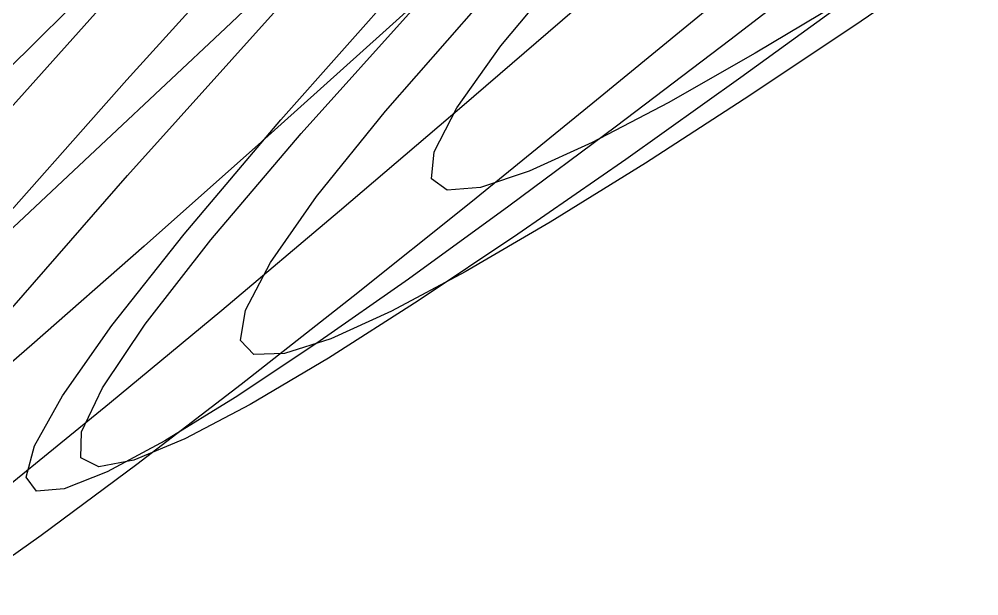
# Model space of a CAD drawing. Extents: x -607 to 1285, y -867 to 355.
# Drawn here: x 233 to 325.5, y -823.9 to -768.3 of the extents above; entities that cross this region are included whole.
import ezdxf

# ---------------------------------------------------------------- set-up
doc = ezdxf.new("R2010")
doc.units = 0
for name, color, linetype in [('0_6352', 7, 'CONTINUOUS'), ('0_6353', 7, 'CONTINUOUS'), ('0_6456', 7, 'CONTINUOUS'), ('0_6457', 7, 'CONTINUOUS'), ('0_6458', 7, 'CONTINUOUS'), ('0_6560', 7, 'CONTINUOUS'), ('0_6561', 7, 'CONTINUOUS'), ('0_6562', 7, 'CONTINUOUS'), ('0_6563', 7, 'CONTINUOUS'), ('0_6564', 7, 'CONTINUOUS'), ('0_6580', 7, 'CONTINUOUS'), ('0_6663', 7, 'CONTINUOUS'), ('0_6664', 7, 'CONTINUOUS'), ('0_6665', 7, 'CONTINUOUS'), ('0_6666', 7, 'CONTINUOUS'), ('0_6667', 7, 'CONTINUOUS'), ('0_6681', 7, 'CONTINUOUS'), ('0_6682', 7, 'CONTINUOUS'), ('0_6766', 7, 'CONTINUOUS'), ('0_6767', 7, 'CONTINUOUS'), ('0_6768', 7, 'CONTINUOUS'), ('0_6769', 7, 'CONTINUOUS'), ('0_6770', 7, 'CONTINUOUS'), ('0_6771', 7, 'CONTINUOUS'), ('0_6772', 7, 'CONTINUOUS'), ('0_6783', 7, 'CONTINUOUS'), ('0_6784', 7, 'CONTINUOUS'), ('0_6870', 7, 'CONTINUOUS'), ('0_6871', 7, 'CONTINUOUS'), ('0_6872', 7, 'CONTINUOUS'), ('0_6873', 7, 'CONTINUOUS'), ('0_6874', 7, 'CONTINUOUS'), ('0_6875', 7, 'CONTINUOUS'), ('0_6876', 7, 'CONTINUOUS'), ('0_6877', 7, 'CONTINUOUS'), ('0_6878', 7, 'CONTINUOUS'), ('0_6879', 7, 'CONTINUOUS'), ('0_6880', 7, 'CONTINUOUS'), ('0_6881', 7, 'CONTINUOUS'), ('0_6882', 7, 'CONTINUOUS'), ('0_6883', 7, 'CONTINUOUS'), ('0_6884', 7, 'CONTINUOUS'), ('0_6885', 7, 'CONTINUOUS'), ('0_6886', 7, 'CONTINUOUS'), ('0_6975', 7, 'CONTINUOUS'), ('0_6976', 7, 'CONTINUOUS'), ('0_6977', 7, 'CONTINUOUS'), ('0_6978', 7, 'CONTINUOUS'), ('0_6979', 7, 'CONTINUOUS'), ('0_6980', 7, 'CONTINUOUS'), ('0_6981', 7, 'CONTINUOUS'), ('0_6982', 7, 'CONTINUOUS'), ('0_6983', 7, 'CONTINUOUS'), ('0_6984', 7, 'CONTINUOUS'), ('0_6985', 7, 'CONTINUOUS'), ('0_6986', 7, 'CONTINUOUS'), ('0_6987', 7, 'CONTINUOUS'), ('0_6988', 7, 'CONTINUOUS'), ('0_6989', 7, 'CONTINUOUS'), ('0_6990', 7, 'CONTINUOUS'), ('0_7078', 7, 'CONTINUOUS'), ('0_7079', 7, 'CONTINUOUS'), ('0_7080', 7, 'CONTINUOUS'), ('0_7081', 7, 'CONTINUOUS'), ('0_7082', 7, 'CONTINUOUS'), ('0_7083', 7, 'CONTINUOUS'), ('0_7084', 7, 'CONTINUOUS'), ('0_7085', 7, 'CONTINUOUS'), ('0_7086', 7, 'CONTINUOUS'), ('0_7087', 7, 'CONTINUOUS'), ('0_7088', 7, 'CONTINUOUS'), ('0_7089', 7, 'CONTINUOUS'), ('0_7090', 7, 'CONTINUOUS'), ('0_7091', 7, 'CONTINUOUS'), ('0_7092', 7, 'CONTINUOUS'), ('0_7184', 7, 'CONTINUOUS'), ('0_7185', 7, 'CONTINUOUS'), ('0_7186', 7, 'CONTINUOUS'), ('0_7187', 7, 'CONTINUOUS'), ('0_7188', 7, 'CONTINUOUS'), ('0_7189', 7, 'CONTINUOUS'), ('0_7190', 7, 'CONTINUOUS'), ('0_7191', 7, 'CONTINUOUS'), ('0_7192', 7, 'CONTINUOUS'), ('0_7193', 7, 'CONTINUOUS'), ('0_7194', 7, 'CONTINUOUS')]:
    doc.layers.add(name, color=color, linetype=linetype)

msp = doc.modelspace()

# ---------------------------------------------------------------- linework, layer by layer
at = {"layer": '0_6352'}
msp.add_polyline3d([(246.4049, -758.7916, -2747.0242), (234.7049, -770.4078, -2768.5703)], dxfattribs=at)
at = {"layer": '0_6353'}
msp.add_polyline3d([(234.7049, -770.4078, -2768.5703), (223.2741, -781.7037, -2790.339)], dxfattribs=at)
at = {"layer": '0_6456'}
msp.add_polyline3d([(264.6585, -758.0309, -2769.1484), (252.9166, -769.1581, -2790.4873)], dxfattribs=at)
at = {"layer": '0_6457'}
msp.add_polyline3d([(252.9166, -769.1581, -2790.4873), (241.4359, -779.9682, -2812.013)], dxfattribs=at)
at = {"layer": '0_6458'}
msp.add_polyline3d([(241.4359, -779.9682, -2812.013), (230.3527, -790.3229, -2833.562)], dxfattribs=at)
at = {"layer": '0_6560'}
msp.add_polyline3d([(280.0304, -758.7934, -2791.8877), (268.094, -769.5975, -2813.191)], dxfattribs=at)
at = {"layer": '0_6561'}
msp.add_polyline3d([(268.094, -769.5975, -2813.191), (256.3943, -780.1059, -2834.6646)], dxfattribs=at)
at = {"layer": '0_6562'}
msp.add_polyline3d([(256.3943, -780.1059, -2834.6646), (245.0732, -790.1788, -2856.1384)], dxfattribs=at)
at = {"layer": '0_6563'}
msp.add_polyline3d([(245.0732, -790.1788, -2856.1384), (234.2721, -799.6765, -2877.443)], dxfattribs=at)
at = {"layer": '0_6564'}
msp.add_polyline3d([(234.2721, -799.6765, -2877.443), (224.1328, -808.4593, -2898.4087)], dxfattribs=at)
at = {"layer": '0_6580'}
msp.add_polyline3d([(231.0342, -778.1172, -3061.3125), (246.99, -760.3064, -3057.3313)], dxfattribs=at)
at = {"layer": '0_6663'}
msp.add_polyline3d([(287.7159, -766.3691, -2817.0867), (275.678, -776.7546, -2838.3142)], dxfattribs=at)
at = {"layer": '0_6664'}
msp.add_polyline3d([(275.678, -776.7546, -2838.3142), (263.91, -786.8029, -2859.6804)], dxfattribs=at)
at = {"layer": '0_6665'}
msp.add_polyline3d([(263.91, -786.8029, -2859.6804), (252.5546, -796.3775, -2881.01)], dxfattribs=at)
at = {"layer": '0_6666'}
msp.add_polyline3d([(252.5546, -796.3775, -2881.01), (241.7544, -805.3427, -2902.1274)], dxfattribs=at)
at = {"layer": '0_6667'}
msp.add_polyline3d([(241.7544, -805.3427, -2902.1274), (231.6522, -813.5621, -2922.858)], dxfattribs=at)
at = {"layer": '0_6681'}
msp.add_polyline3d([(228.7577, -790.6545, -3077.3435), (243.4085, -774.1482, -3074.244)], dxfattribs=at)
at = {"layer": '0_6682'}
msp.add_polyline3d([(243.4085, -774.1482, -3074.244), (260.0494, -755.7473, -3068.6794)], dxfattribs=at)
at = {"layer": '0_6766'}
msp.add_polyline3d([(300.385, -766.4871, -2841.8015), (288.3305, -776.4004, -2862.7524)], dxfattribs=at)
at = {"layer": '0_6767'}
msp.add_polyline3d([(288.3305, -776.4004, -2862.7524), (276.5581, -785.9633, -2883.7969)], dxfattribs=at)
at = {"layer": '0_6768'}
msp.add_polyline3d([(276.5581, -785.9633, -2883.7969), (265.2111, -795.0433, -2904.7566)], dxfattribs=at)
at = {"layer": '0_6769'}
msp.add_polyline3d([(265.2111, -795.0433, -2904.7566), (254.4326, -803.5085, -2925.4539)], dxfattribs=at)
at = {"layer": '0_6770'}
msp.add_polyline3d([(254.4326, -803.5085, -2925.4539), (244.366, -811.2263, -2945.7102)], dxfattribs=at)
at = {"layer": '0_6771'}
msp.add_polyline3d([(244.366, -811.2263, -2945.7102), (235.1547, -818.0646, -2965.348)], dxfattribs=at)
at = {"layer": '0_6772'}
msp.add_polyline3d([(235.1547, -818.0646, -2965.348), (226.9418, -823.8912, -2984.1887)], dxfattribs=at)
at = {"layer": '0_6783'}
msp.add_polyline3d([(231.2533, -797.4098, -3089.608), (243.4809, -783.3772, -3087.934)], dxfattribs=at)
at = {"layer": '0_6784'}
msp.add_polyline3d([(243.4809, -783.3772, -3087.934), (258.4264, -766.7456, -3083.327)], dxfattribs=at)
at = {"layer": '0_6870'}
msp.add_polyline3d([(312.8443, -761.5594, -2881.1873), (301.5112, -770.3143, -2901.1235)], dxfattribs=at)
at = {"layer": '0_6871'}
msp.add_polyline3d([(301.5112, -770.3143, -2901.1235), (290.5951, -778.6124, -2920.895)], dxfattribs=at)
at = {"layer": '0_6872'}
msp.add_polyline3d([(290.5951, -778.6124, -2920.895), (280.233, -786.3308, -2940.3328)], dxfattribs=at)
at = {"layer": '0_6873'}
msp.add_polyline3d([(280.233, -786.3308, -2940.3328), (270.5618, -793.3467, -2959.268)], dxfattribs=at)
at = {"layer": '0_6874'}
msp.add_polyline3d([(270.5618, -793.3467, -2959.268), (261.7185, -799.5371, -2977.5325)], dxfattribs=at)
at = {"layer": '0_6875'}
msp.add_polyline3d([(261.7185, -799.5371, -2977.5325), (253.84, -804.7792, -2994.9568)], dxfattribs=at)
at = {"layer": '0_6876'}
msp.add_polyline3d([(253.84, -804.7792, -2994.9568), (247.0633, -808.9501, -3011.3723)], dxfattribs=at)
at = {"layer": '0_6877'}
msp.add_polyline3d([(247.0633, -808.9501, -3011.3723), (241.5254, -811.9269, -3026.6106)], dxfattribs=at)
at = {"layer": '0_6878'}
msp.add_polyline3d([(241.5254, -811.9269, -3026.6106), (237.3631, -813.5867, -3040.5024)], dxfattribs=at)
at = {"layer": '0_6879'}
msp.add_polyline3d([(237.3631, -813.5867, -3040.5024), (234.7135, -813.8068, -3052.8794)], dxfattribs=at)
at = {"layer": '0_6880'}
msp.add_polyline3d([(234.7135, -813.8068, -3052.8794), (233.7135, -812.464, -3063.5728)], dxfattribs=at)
at = {"layer": '0_6881'}
msp.add_polyline3d([(233.7135, -812.464, -3063.5728), (234.5, -809.4357, -3072.4133)], dxfattribs=at)
at = {"layer": '0_6882'}
msp.add_polyline3d([(234.5, -809.4357, -3072.4133), (237.21, -804.5989, -3079.233)], dxfattribs=at)
at = {"layer": '0_6883'}
msp.add_polyline3d([(237.21, -804.5989, -3079.233), (241.9804, -797.8308, -3083.8623)], dxfattribs=at)
at = {"layer": '0_6884'}
msp.add_polyline3d([(241.9804, -797.8308, -3083.8623), (248.9483, -789.0085, -3086.1328)], dxfattribs=at)
at = {"layer": '0_6885'}
msp.add_polyline3d([(248.9483, -789.0085, -3086.1328), (258.2505, -778.009, -3085.876)], dxfattribs=at)
at = {"layer": '0_6886'}
msp.add_polyline3d([(258.2505, -778.009, -3085.876), (270.024, -764.7097, -3082.9226)], dxfattribs=at)
at = {"layer": '0_6975'}
msp.add_polyline3d([(314.2065, -765.4635, -2926.71), (302.5796, -773.9144, -2947.1528)], dxfattribs=at)
at = {"layer": '0_6976'}
msp.add_polyline3d([(302.5796, -773.9144, -2947.1528), (291.4887, -781.8101, -2967.2656)], dxfattribs=at)
at = {"layer": '0_6977'}
msp.add_polyline3d([(291.4887, -781.8101, -2967.2656), (281.0747, -789.0302, -2986.8643)], dxfattribs=at)
at = {"layer": '0_6978'}
msp.add_polyline3d([(281.0747, -789.0302, -2986.8643), (271.4787, -795.4548, -3005.7664)], dxfattribs=at)
at = {"layer": '0_6979'}
msp.add_polyline3d([(271.4787, -795.4548, -3005.7664), (262.8415, -800.9642, -3023.7883)], dxfattribs=at)
at = {"layer": '0_6980'}
msp.add_polyline3d([(262.8415, -800.9642, -3023.7883), (255.3041, -805.4382, -3040.7468)], dxfattribs=at)
at = {"layer": '0_6981'}
msp.add_polyline3d([(255.3041, -805.4382, -3040.7468), (249.0074, -808.757, -3056.459)], dxfattribs=at)
at = {"layer": '0_6982'}
msp.add_polyline3d([(249.0074, -808.757, -3056.459), (244.0925, -810.8005, -3070.7415)], dxfattribs=at)
at = {"layer": '0_6983'}
msp.add_polyline3d([(244.0925, -810.8005, -3070.7415), (240.7002, -811.4489, -3083.4111)], dxfattribs=at)
at = {"layer": '0_6984'}
msp.add_polyline3d([(240.7002, -811.4489, -3083.4111), (238.9715, -810.5821, -3094.2847)], dxfattribs=at)
at = {"layer": '0_6985'}
msp.add_polyline3d([(238.9715, -810.5821, -3094.2847), (239.0474, -808.0801, -3103.1792)], dxfattribs=at)
at = {"layer": '0_6986'}
msp.add_polyline3d([(239.0474, -808.0801, -3103.1792), (241.0686, -803.8231, -3109.9111)], dxfattribs=at)
at = {"layer": '0_6987'}
msp.add_polyline3d([(241.0686, -803.8231, -3109.9111), (245.1764, -797.691, -3114.2974)], dxfattribs=at)
at = {"layer": '0_6988'}
msp.add_polyline3d([(245.1764, -797.691, -3114.2974), (251.5115, -789.5638, -3116.155)], dxfattribs=at)
at = {"layer": '0_6989'}
msp.add_polyline3d([(251.5115, -789.5638, -3116.155), (260.215, -779.3218, -3115.3005)], dxfattribs=at)
at = {"layer": '0_6990'}
msp.add_polyline3d([(260.215, -779.3218, -3115.3005), (271.4278, -766.8447, -3111.551)], dxfattribs=at)
at = {"layer": '0_7078'}
msp.add_polyline3d([(325.5084, -760.6899, -2951.1182), (314.1785, -768.4663, -2970.825)], dxfattribs=at)
at = {"layer": '0_7079'}
msp.add_polyline3d([(314.1785, -768.4663, -2970.825), (303.4292, -775.6605, -2990.123)], dxfattribs=at)
at = {"layer": '0_7080'}
msp.add_polyline3d([(303.4292, -775.6605, -2990.123), (293.3939, -782.1639, -3008.8342)], dxfattribs=at)
at = {"layer": '0_7081'}
msp.add_polyline3d([(293.3939, -782.1639, -3008.8342), (284.2063, -787.8686, -3026.78)], dxfattribs=at)
at = {"layer": '0_7082'}
msp.add_polyline3d([(284.2063, -787.8686, -3026.78), (275.9999, -792.6661, -3043.7825)], dxfattribs=at)
at = {"layer": '0_7083'}
msp.add_polyline3d([(275.9999, -792.6661, -3043.7825), (268.9084, -796.4483, -3059.6636)], dxfattribs=at)
at = {"layer": '0_7084'}
msp.add_polyline3d([(268.9084, -796.4483, -3059.6636), (263.0653, -799.1068, -3074.2446)], dxfattribs=at)
at = {"layer": '0_7085'}
msp.add_polyline3d([(263.0653, -799.1068, -3074.2446), (258.6042, -800.5336, -3087.3477)], dxfattribs=at)
at = {"layer": '0_7086'}
msp.add_polyline3d([(258.6042, -800.5336, -3087.3477), (255.6586, -800.6202, -3098.7944)], dxfattribs=at)
at = {"layer": '0_7087'}
msp.add_polyline3d([(255.6586, -800.6202, -3098.7944), (254.3622, -799.2584, -3108.407)], dxfattribs=at)
at = {"layer": '0_7088'}
msp.add_polyline3d([(254.3622, -799.2584, -3108.407), (254.8484, -796.3402, -3116.0068)], dxfattribs=at)
at = {"layer": '0_7089'}
msp.add_polyline3d([(254.8484, -796.3402, -3116.0068), (257.2509, -791.7571, -3121.4158)], dxfattribs=at)
at = {"layer": '0_7090'}
msp.add_polyline3d([(257.2509, -791.7571, -3121.4158), (261.7032, -785.4009, -3124.4556)], dxfattribs=at)
at = {"layer": '0_7091'}
msp.add_polyline3d([(261.7032, -785.4009, -3124.4556), (268.339, -777.1635, -3124.9482)], dxfattribs=at)
at = {"layer": '0_7092'}
msp.add_polyline3d([(268.339, -777.1635, -3124.9482), (277.2917, -766.9363, -3122.7156)], dxfattribs=at)
at = {"layer": '0_7184'}
msp.add_polyline3d([(313.3408, -765.9396, -3025.4019), (303.9727, -771.5728, -3042.7654)], dxfattribs=at)
at = {"layer": '0_7185'}
msp.add_polyline3d([(303.9727, -771.5728, -3042.7654), (295.5638, -776.3552, -3059.152)], dxfattribs=at)
at = {"layer": '0_7186'}
msp.add_polyline3d([(295.5638, -776.3552, -3059.152), (288.253, -780.1775, -3074.381)], dxfattribs=at)
at = {"layer": '0_7187'}
msp.add_polyline3d([(288.253, -780.1775, -3074.381), (282.1787, -782.9305, -3088.2712)], dxfattribs=at)
at = {"layer": '0_7188'}
msp.add_polyline3d([(282.1787, -782.9305, -3088.2712), (277.4796, -784.5049, -3100.6416)], dxfattribs=at)
at = {"layer": '0_7189'}
msp.add_polyline3d([(277.4796, -784.5049, -3100.6416), (274.2943, -784.7915, -3111.3105)], dxfattribs=at)
at = {"layer": '0_7190'}
msp.add_polyline3d([(274.2943, -784.7915, -3111.3105), (272.7614, -783.681, -3120.0974)], dxfattribs=at)
at = {"layer": '0_7191'}
msp.add_polyline3d([(272.7614, -783.681, -3120.0974), (273.0195, -781.0641, -3126.8206)], dxfattribs=at)
at = {"layer": '0_7192'}
msp.add_polyline3d([(273.0195, -781.0641, -3126.8206), (275.2072, -776.8317, -3131.2993)], dxfattribs=at)
at = {"layer": '0_7193'}
msp.add_polyline3d([(275.2072, -776.8317, -3131.2993), (279.4633, -770.8745, -3133.3523)], dxfattribs=at)
at = {"layer": '0_7194'}
msp.add_polyline3d([(279.4633, -770.8745, -3133.3523), (285.9262, -763.0832, -3132.7983)], dxfattribs=at)

doc.saveas('drawing.dxf')
